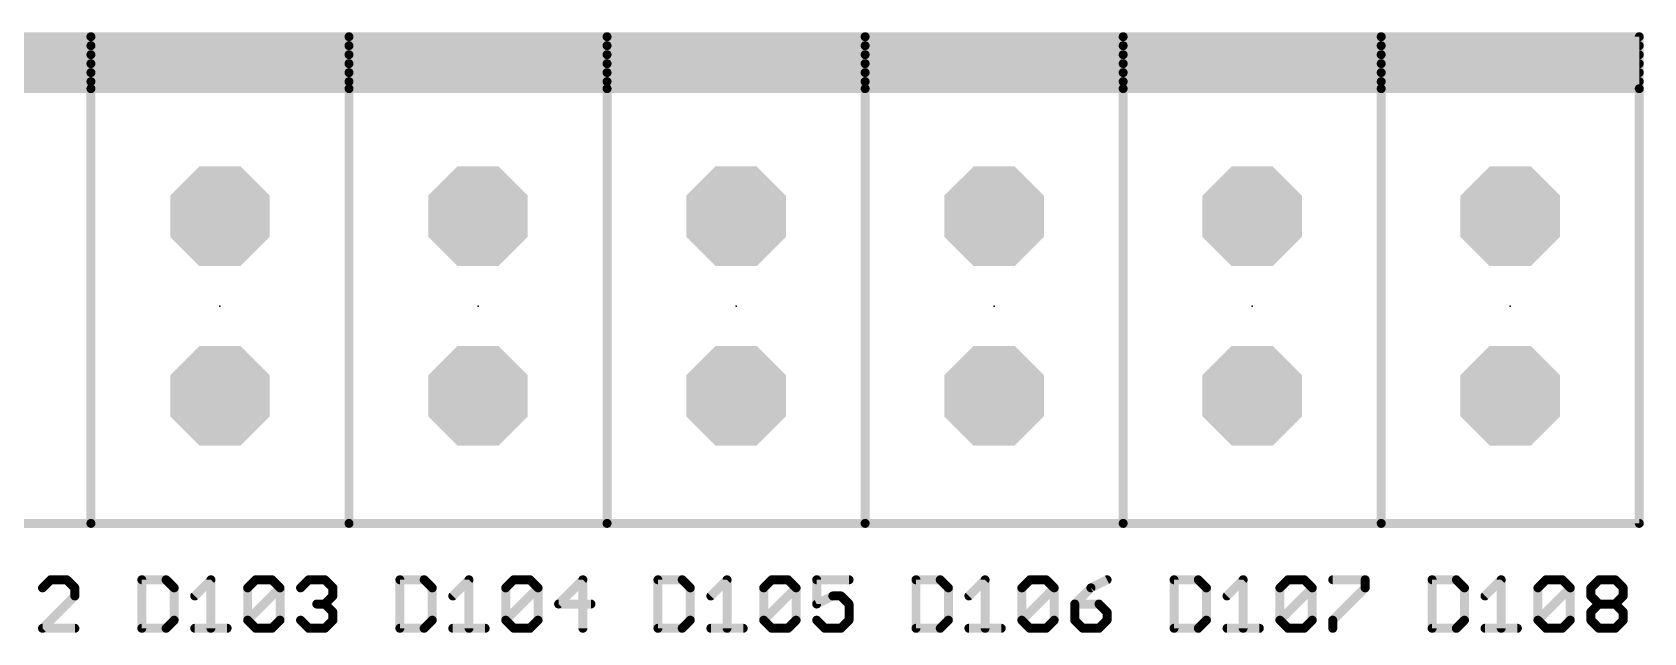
# Model space of a CAD drawing. Extents: x 0 to 426, y 0 to 160.
# Drawn here: x 251.54 to 274.34, y 64.38 to 72.87 of the extents above; entities that cross this region are included whole.
import ezdxf

# ---------------------------------------------------------------- set-up
doc = ezdxf.new("R2010")
doc.units = 0
doc.header["$MEASUREMENT"] = 0
doc.layers.get('0').update_dxf_attribs({"linetype": 'CONTINUOUS'})
for name, color, linetype in [('17', 82, 'CONTINUOUS'), ('21', 253, 'CONTINUOUS'), ('23', 7, 'CONTINUOUS'), ('25', 253, 'CONTINUOUS')]:
    doc.layers.add(name, color=color, linetype=linetype)

# ---------------------------------------------------------------- blocks, each defined once
blk = doc.blocks.new('OCTAGONP')
at = {"const_width": 0.5}
blk.add_lwpolyline([(-0.25, -0.1036), (-0.25, 0.1036), (-0.1036, 0.25), (0.1036, 0.25), (0.25, 0.1036), (0.25, -0.1036), (0.1036, -0.25), (-0.1036, -0.25), (-0.25, -0.1036), (-0.25, 0.1036)], dxfattribs=at)

msp = doc.modelspace()

# ---------------------------------------------------------------- linework, layer by layer
at = {"layer": '21', "const_width": 0.127}
for points in [[(252.375, 72.81), (248.725, 72.81)], [(252.375, 72.81), (248.725, 72.81)], [(252.375, 72.683), (248.725, 72.683)], [(252.375, 72.075), (252.375, 72.81)], [(256.025, 72.81), (252.375, 72.81)], [(252.375, 72.81), (252.375, 72.075)], [(256.025, 72.81), (252.375, 72.81)], [(256.025, 72.683), (252.375, 72.683)], [(256.025, 72.075), (256.025, 72.81)], [(259.675, 72.81), (256.025, 72.81)], [(256.025, 72.81), (256.025, 72.075)], [(259.675, 72.81), (256.025, 72.81)], [(259.675, 72.683), (256.025, 72.683)], [(259.675, 72.075), (259.675, 72.81)], [(263.325, 72.81), (259.675, 72.81)], [(259.675, 72.81), (259.675, 72.075)], [(263.325, 72.81), (259.675, 72.81)], [(263.325, 72.683), (259.675, 72.683)], [(263.325, 72.075), (263.325, 72.81)], [(266.975, 72.81), (263.325, 72.81)], [(263.325, 72.81), (263.325, 72.075)], [(266.975, 72.81), (263.325, 72.81)], [(266.975, 72.683), (263.325, 72.683)], [(266.975, 72.075), (266.975, 72.81)], [(270.625, 72.81), (266.975, 72.81)], [(266.975, 72.81), (266.975, 72.075)], [(270.625, 72.81), (266.975, 72.81)], [(270.625, 72.683), (266.975, 72.683)], [(270.625, 72.075), (270.625, 72.81)], [(274.275, 72.81), (270.625, 72.81)], [(270.625, 72.81), (270.625, 72.075)], [(274.275, 72.81), (270.625, 72.81)], [(274.275, 72.683), (270.625, 72.683)], [(274.275, 72.075), (274.275, 72.81)], [(252.375, 72.556), (248.725, 72.556)], [(252.375, 72.429), (248.725, 72.429)], [(256.025, 72.556), (252.375, 72.556)], [(256.025, 72.429), (252.375, 72.429)], [(259.675, 72.556), (256.025, 72.556)], [(259.675, 72.429), (256.025, 72.429)], [(263.325, 72.556), (259.675, 72.556)], [(263.325, 72.429), (259.675, 72.429)], [(266.975, 72.556), (263.325, 72.556)], [(266.975, 72.429), (263.325, 72.429)], [(270.625, 72.556), (266.975, 72.556)], [(270.625, 72.429), (266.975, 72.429)], [(274.275, 72.556), (270.625, 72.556)], [(274.275, 72.429), (270.625, 72.429)], [(252.375, 72.302), (248.725, 72.302)], [(256.025, 72.302), (252.375, 72.302)], [(259.675, 72.302), (256.025, 72.302)], [(263.325, 72.302), (259.675, 72.302)], [(266.975, 72.302), (263.325, 72.302)], [(270.625, 72.302), (266.975, 72.302)], [(274.275, 72.302), (270.625, 72.302)], [(252.375, 72.175), (248.725, 72.175)], [(248.725, 72.075), (252.375, 72.075)], [(248.725, 72.075), (252.375, 72.075)], [(256.025, 72.175), (252.375, 72.175)], [(252.375, 72.075), (252.375, 65.925)], [(252.375, 72.075), (256.025, 72.075)], [(252.375, 65.925), (252.375, 72.075)], [(252.375, 72.075), (256.025, 72.075)], [(259.675, 72.175), (256.025, 72.175)], [(256.025, 72.075), (256.025, 65.925)], [(256.025, 72.075), (259.675, 72.075)], [(256.025, 65.925), (256.025, 72.075)], [(256.025, 72.075), (259.675, 72.075)], [(263.325, 72.175), (259.675, 72.175)], [(259.675, 72.075), (259.675, 65.925)], [(259.675, 72.075), (263.325, 72.075)], [(259.675, 65.925), (259.675, 72.075)], [(259.675, 72.075), (263.325, 72.075)], [(266.975, 72.175), (263.325, 72.175)], [(263.325, 72.075), (263.325, 65.925)], [(263.325, 72.075), (266.975, 72.075)], [(263.325, 65.925), (263.325, 72.075)], [(263.325, 72.075), (266.975, 72.075)], [(270.625, 72.175), (266.975, 72.175)], [(266.975, 72.075), (266.975, 65.925)], [(266.975, 72.075), (270.625, 72.075)], [(266.975, 65.925), (266.975, 72.075)], [(266.975, 72.075), (270.625, 72.075)], [(274.275, 72.175), (270.625, 72.175)], [(270.625, 72.075), (270.625, 65.925)], [(270.625, 72.075), (274.275, 72.075)], [(270.625, 65.925), (270.625, 72.075)], [(270.625, 72.075), (274.275, 72.075)], [(274.275, 72.075), (274.275, 65.925)], [(252.375, 65.925), (248.725, 65.925)], [(256.025, 65.925), (252.375, 65.925)], [(259.675, 65.925), (256.025, 65.925)], [(263.325, 65.925), (259.675, 65.925)], [(266.975, 65.925), (263.325, 65.925)], [(270.625, 65.925), (266.975, 65.925)], [(274.275, 65.925), (270.625, 65.925)]]:
    msp.add_lwpolyline(points, dxfattribs=at)
at = {"layer": '21', "const_width": 0.0635}
for points in [[(252.375, 72.8418, 1), (252.375, 72.7782)], [(252.375, 72.8418, 1), (252.375, 72.7782)], [(252.375, 72.7148, 1), (252.375, 72.6513)], [(252.4067, 72.81, 1), (252.3433, 72.81)], [(252.4067, 72.81, 1), (252.3433, 72.81)], [(252.375, 72.7782, 1), (252.375, 72.8418)], [(252.375, 72.7782, 1), (252.375, 72.8418)], [(252.375, 72.6513, 1), (252.375, 72.7148)], [(256.025, 72.8418, 1), (256.025, 72.7782)], [(256.025, 72.8418, 1), (256.025, 72.7782)], [(256.025, 72.7148, 1), (256.025, 72.6513)], [(256.0568, 72.81, 1), (255.9933, 72.81)], [(256.0568, 72.81, 1), (255.9933, 72.81)], [(256.025, 72.7782, 1), (256.025, 72.8418)], [(256.025, 72.7782, 1), (256.025, 72.8418)], [(256.025, 72.6513, 1), (256.025, 72.7148)], [(259.675, 72.8418, 1), (259.675, 72.7782)], [(259.675, 72.8418, 1), (259.675, 72.7782)], [(259.675, 72.7148, 1), (259.675, 72.6513)], [(259.7067, 72.81, 1), (259.6433, 72.81)], [(259.7067, 72.81, 1), (259.6433, 72.81)], [(259.675, 72.7782, 1), (259.675, 72.8418)], [(259.675, 72.7782, 1), (259.675, 72.8418)], [(259.675, 72.6513, 1), (259.675, 72.7148)], [(263.325, 72.8418, 1), (263.325, 72.7782)], [(263.325, 72.8418, 1), (263.325, 72.7782)], [(263.325, 72.7148, 1), (263.325, 72.6513)], [(263.3567, 72.81, 1), (263.2933, 72.81)], [(263.3567, 72.81, 1), (263.2933, 72.81)], [(263.325, 72.7782, 1), (263.325, 72.8418)], [(263.325, 72.7782, 1), (263.325, 72.8418)], [(263.325, 72.6513, 1), (263.325, 72.7148)], [(266.975, 72.8418, 1), (266.975, 72.7782)], [(266.975, 72.8418, 1), (266.975, 72.7782)], [(266.975, 72.7148, 1), (266.975, 72.6513)], [(267.0068, 72.81, 1), (266.9433, 72.81)], [(267.0068, 72.81, 1), (266.9433, 72.81)], [(266.975, 72.7782, 1), (266.975, 72.8418)], [(266.975, 72.7782, 1), (266.975, 72.8418)], [(266.975, 72.6513, 1), (266.975, 72.7148)], [(270.625, 72.8418, 1), (270.625, 72.7782)], [(270.625, 72.8418, 1), (270.625, 72.7782)], [(270.625, 72.7148, 1), (270.625, 72.6513)], [(270.6567, 72.81, 1), (270.5933, 72.81)], [(270.6567, 72.81, 1), (270.5933, 72.81)], [(270.625, 72.7782, 1), (270.625, 72.8418)], [(270.625, 72.7782, 1), (270.625, 72.8418)], [(270.625, 72.6513, 1), (270.625, 72.7148)], [(274.3068, 72.81, 1), (274.2433, 72.81)], [(274.275, 72.7782, 1), (274.275, 72.8418)], [(274.275, 72.7782, 1), (274.275, 72.8418)], [(274.275, 72.6513, 1), (274.275, 72.7148)], [(252.375, 72.4608, 1), (252.375, 72.3972)], [(252.375, 72.5877, 1), (252.375, 72.5242)], [(252.375, 72.5242, 1), (252.375, 72.5877)], [(252.375, 72.3972, 1), (252.375, 72.4608)], [(256.025, 72.4608, 1), (256.025, 72.3972)], [(256.025, 72.5877, 1), (256.025, 72.5242)], [(256.025, 72.5242, 1), (256.025, 72.5877)], [(256.025, 72.3972, 1), (256.025, 72.4608)], [(259.675, 72.4608, 1), (259.675, 72.3972)], [(259.675, 72.5877, 1), (259.675, 72.5242)], [(259.675, 72.5242, 1), (259.675, 72.5877)], [(259.675, 72.3972, 1), (259.675, 72.4608)], [(263.325, 72.4608, 1), (263.325, 72.3972)], [(263.325, 72.5877, 1), (263.325, 72.5242)], [(263.325, 72.5242, 1), (263.325, 72.5877)], [(263.325, 72.3972, 1), (263.325, 72.4608)], [(266.975, 72.5877, 1), (266.975, 72.5242)], [(266.975, 72.4608, 1), (266.975, 72.3972)], [(266.975, 72.5242, 1), (266.975, 72.5877)], [(266.975, 72.3972, 1), (266.975, 72.4608)], [(270.625, 72.5877, 1), (270.625, 72.5242)], [(270.625, 72.4608, 1), (270.625, 72.3972)], [(270.625, 72.5242, 1), (270.625, 72.5877)], [(270.625, 72.3972, 1), (270.625, 72.4608)], [(274.275, 72.5242, 1), (274.275, 72.5877)], [(274.275, 72.3972, 1), (274.275, 72.4608)], [(252.375, 72.3338, 1), (252.375, 72.2703)], [(252.375, 72.2703, 1), (252.375, 72.3338)], [(256.025, 72.3338, 1), (256.025, 72.2703)], [(256.025, 72.2703, 1), (256.025, 72.3338)], [(259.675, 72.3338, 1), (259.675, 72.2703)], [(259.675, 72.2703, 1), (259.675, 72.3338)], [(263.325, 72.3338, 1), (263.325, 72.2703)], [(263.325, 72.2703, 1), (263.325, 72.3338)], [(266.975, 72.3338, 1), (266.975, 72.2703)], [(266.975, 72.2703, 1), (266.975, 72.3338)], [(270.625, 72.3338, 1), (270.625, 72.2703)], [(270.625, 72.2703, 1), (270.625, 72.3338)], [(274.275, 72.2703, 1), (274.275, 72.3338)], [(252.375, 72.2067, 1), (252.375, 72.1432)], [(252.375, 72.1068, 1), (252.375, 72.0433)], [(252.375, 72.1068, 1), (252.375, 72.0433)], [(252.4067, 72.075, 1), (252.3433, 72.075)], [(252.4067, 72.075, 1), (252.3433, 72.075)], [(252.3433, 72.075, 1), (252.4067, 72.075)], [(252.3433, 72.075, 1), (252.4067, 72.075)], [(252.375, 72.1432, 1), (252.375, 72.2067)], [(252.375, 72.0433, 1), (252.375, 72.1068)], [(252.375, 72.0433, 1), (252.375, 72.1068)], [(256.025, 72.2067, 1), (256.025, 72.1432)], [(256.025, 72.1068, 1), (256.025, 72.0433)], [(256.025, 72.1068, 1), (256.025, 72.0433)], [(256.0568, 72.075, 1), (255.9933, 72.075)], [(256.0568, 72.075, 1), (255.9933, 72.075)], [(255.9933, 72.075, 1), (256.0568, 72.075)], [(255.9933, 72.075, 1), (256.0568, 72.075)], [(256.025, 72.1432, 1), (256.025, 72.2067)], [(256.025, 72.0433, 1), (256.025, 72.1068)], [(256.025, 72.0433, 1), (256.025, 72.1068)], [(259.675, 72.2067, 1), (259.675, 72.1432)], [(259.675, 72.1068, 1), (259.675, 72.0433)], [(259.675, 72.1068, 1), (259.675, 72.0433)], [(259.7067, 72.075, 1), (259.6433, 72.075)], [(259.7067, 72.075, 1), (259.6433, 72.075)], [(259.6433, 72.075, 1), (259.7067, 72.075)], [(259.6433, 72.075, 1), (259.7067, 72.075)], [(259.675, 72.1432, 1), (259.675, 72.2067)], [(259.675, 72.0433, 1), (259.675, 72.1068)], [(259.675, 72.0433, 1), (259.675, 72.1068)], [(263.325, 72.2067, 1), (263.325, 72.1432)], [(263.325, 72.1068, 1), (263.325, 72.0433)], [(263.325, 72.1068, 1), (263.325, 72.0433)], [(263.3567, 72.075, 1), (263.2933, 72.075)], [(263.3567, 72.075, 1), (263.2933, 72.075)], [(263.2933, 72.075, 1), (263.3567, 72.075)], [(263.2933, 72.075, 1), (263.3567, 72.075)], [(263.325, 72.1432, 1), (263.325, 72.2067)], [(263.325, 72.0433, 1), (263.325, 72.1068)], [(263.325, 72.0433, 1), (263.325, 72.1068)], [(266.975, 72.2067, 1), (266.975, 72.1432)], [(266.975, 72.1068, 1), (266.975, 72.0433)], [(266.975, 72.1068, 1), (266.975, 72.0433)], [(267.0068, 72.075, 1), (266.9433, 72.075)], [(267.0068, 72.075, 1), (266.9433, 72.075)], [(266.9433, 72.075, 1), (267.0068, 72.075)], [(266.9433, 72.075, 1), (267.0068, 72.075)], [(266.975, 72.1432, 1), (266.975, 72.2067)], [(266.975, 72.0433, 1), (266.975, 72.1068)], [(266.975, 72.0433, 1), (266.975, 72.1068)], [(270.625, 72.2067, 1), (270.625, 72.1432)], [(270.625, 72.1068, 1), (270.625, 72.0433)], [(270.625, 72.1068, 1), (270.625, 72.0433)], [(270.6567, 72.075, 1), (270.5933, 72.075)], [(270.6567, 72.075, 1), (270.5933, 72.075)], [(270.5933, 72.075, 1), (270.6567, 72.075)], [(270.5933, 72.075, 1), (270.6567, 72.075)], [(270.625, 72.1432, 1), (270.625, 72.2067)], [(270.625, 72.0433, 1), (270.625, 72.1068)], [(270.625, 72.0433, 1), (270.625, 72.1068)], [(274.3068, 72.075, 1), (274.2433, 72.075)], [(274.2433, 72.075, 1), (274.3068, 72.075)], [(274.275, 72.1432, 1), (274.275, 72.2067)], [(274.275, 72.0433, 1), (274.275, 72.1068)], [(274.275, 72.0433, 1), (274.275, 72.1068)], [(252.375, 65.9567, 1), (252.375, 65.8932)], [(252.3433, 65.925, 1), (252.4067, 65.925)], [(252.3433, 65.925, 1), (252.4067, 65.925)], [(252.375, 65.8932, 1), (252.375, 65.9567)], [(256.025, 65.9567, 1), (256.025, 65.8932)], [(255.9933, 65.925, 1), (256.0568, 65.925)], [(255.9933, 65.925, 1), (256.0568, 65.925)], [(256.025, 65.8932, 1), (256.025, 65.9567)], [(259.675, 65.9567, 1), (259.675, 65.8932)], [(259.6433, 65.925, 1), (259.7067, 65.925)], [(259.6433, 65.925, 1), (259.7067, 65.925)], [(259.675, 65.8932, 1), (259.675, 65.9567)], [(263.325, 65.9567, 1), (263.325, 65.8932)], [(263.2933, 65.925, 1), (263.3567, 65.925)], [(263.2933, 65.925, 1), (263.3567, 65.925)], [(263.325, 65.8932, 1), (263.325, 65.9567)], [(266.975, 65.9567, 1), (266.975, 65.8932)], [(266.9433, 65.925, 1), (267.0068, 65.925)], [(266.9433, 65.925, 1), (267.0068, 65.925)], [(266.975, 65.8932, 1), (266.975, 65.9567)], [(270.625, 65.9567, 1), (270.625, 65.8932)], [(270.5933, 65.925, 1), (270.6567, 65.925)], [(270.5933, 65.925, 1), (270.6567, 65.925)], [(270.625, 65.8932, 1), (270.625, 65.9567)], [(274.2433, 65.925, 1), (274.3068, 65.925)], [(274.275, 65.8932, 1), (274.275, 65.9567)]]:
    msp.add_lwpolyline(points, format="xyb", dxfattribs=at)
at = {"layer": '23'}
for p in [(254.2, 69), (257.85, 69), (261.5, 69), (265.15, 69), (268.8, 69), (272.45, 69)]:
    msp.add_point(p, dxfattribs=at)
at = {"layer": '25', "const_width": 0.127}
for points in [[(251.8045, 65.1271), (251.6901, 65.0127)], [(252.0333, 65.1271), (251.8045, 65.1271)], [(252.1477, 65.0127), (252.0333, 65.1271)], [(253.0948, 65.1271), (253.0948, 64.4407)], [(253.438, 65.1271), (253.0948, 65.1271)], [(253.5524, 65.0127), (253.438, 65.1271)], [(253.8433, 64.8983), (254.072, 65.1271)], [(254.072, 65.1271), (254.072, 64.4407)], [(254.5917, 65.0127), (254.7061, 65.1271)], [(254.7061, 65.1271), (254.9349, 65.1271)], [(254.9349, 65.1271), (255.0493, 65.0127)], [(255.3401, 65.0127), (255.4545, 65.1271)], [(255.4545, 65.1271), (255.6833, 65.1271)], [(255.6833, 65.1271), (255.7977, 65.0127)], [(256.7448, 65.1271), (256.7448, 64.4407)], [(257.088, 65.1271), (256.7448, 65.1271)], [(257.2024, 65.0127), (257.088, 65.1271)], [(257.4933, 64.8983), (257.722, 65.1271)], [(257.722, 65.1271), (257.722, 64.4407)], [(258.2417, 65.0127), (258.3561, 65.1271)], [(258.3561, 65.1271), (258.5849, 65.1271)], [(258.5849, 65.1271), (258.6993, 65.0127)], [(259.3333, 65.1271), (258.9901, 64.7839)], [(259.3333, 64.4407), (259.3333, 65.1271)], [(260.3948, 65.1271), (260.3948, 64.4407)], [(260.738, 65.1271), (260.3948, 65.1271)], [(260.8524, 65.0127), (260.738, 65.1271)], [(261.1433, 64.8983), (261.372, 65.1271)], [(261.372, 65.1271), (261.372, 64.4407)], [(261.8917, 65.0127), (262.0061, 65.1271)], [(262.0061, 65.1271), (262.2349, 65.1271)], [(262.2349, 65.1271), (262.3493, 65.0127)], [(263.0977, 65.1271), (262.6401, 65.1271)], [(262.6401, 65.1271), (262.6401, 64.7839)], [(264.0448, 65.1271), (264.0448, 64.4407)], [(264.388, 65.1271), (264.0448, 65.1271)], [(264.5024, 65.0127), (264.388, 65.1271)], [(264.7933, 64.8983), (265.022, 65.1271)], [(265.022, 65.1271), (265.022, 64.4407)], [(265.5417, 65.0127), (265.6561, 65.1271)], [(265.6561, 65.1271), (265.8849, 65.1271)], [(265.8849, 65.1271), (265.9993, 65.0127)], [(266.7477, 65.1271), (266.5189, 65.0127)], [(267.6948, 65.1271), (267.6948, 64.4407)], [(268.038, 65.1271), (267.6948, 65.1271)], [(268.1524, 65.0127), (268.038, 65.1271)], [(268.4433, 64.8983), (268.672, 65.1271)], [(268.672, 65.1271), (268.672, 64.4407)], [(269.1917, 65.0127), (269.3061, 65.1271)], [(269.3061, 65.1271), (269.5349, 65.1271)], [(269.5349, 65.1271), (269.6493, 65.0127)], [(269.9401, 65.1271), (270.3977, 65.1271)], [(270.3977, 65.1271), (270.3977, 65.0127)], [(271.3448, 65.1271), (271.3448, 64.4407)], [(271.688, 65.1271), (271.3448, 65.1271)], [(271.8024, 65.0127), (271.688, 65.1271)], [(272.0933, 64.8983), (272.322, 65.1271)], [(272.322, 65.1271), (272.322, 64.4407)], [(272.8417, 65.0127), (272.9561, 65.1271)], [(272.9561, 65.1271), (273.1849, 65.1271)], [(273.1849, 65.1271), (273.2993, 65.0127)], [(273.5901, 65.0127), (273.7045, 65.1271)], [(273.7045, 65.1271), (273.9333, 65.1271)], [(273.9333, 65.1271), (274.0477, 65.0127)], [(252.1477, 64.8983), (252.1477, 65.0127)], [(253.5524, 64.5551), (253.5524, 65.0127)], [(254.5917, 64.5551), (254.5917, 65.0127)], [(254.5917, 64.5551), (255.0493, 65.0127)], [(255.0493, 65.0127), (255.0493, 64.5551)], [(255.7977, 65.0127), (255.7977, 64.8983)], [(257.2024, 64.5551), (257.2024, 65.0127)], [(258.2417, 64.5551), (258.2417, 65.0127)], [(258.2417, 64.5551), (258.6993, 65.0127)], [(258.6993, 65.0127), (258.6993, 64.5551)], [(260.8524, 64.5551), (260.8524, 65.0127)], [(261.8917, 64.5551), (261.8917, 65.0127)], [(261.8917, 64.5551), (262.3493, 65.0127)], [(262.3493, 65.0127), (262.3493, 64.5551)], [(264.5024, 64.5551), (264.5024, 65.0127)], [(265.5417, 64.5551), (265.5417, 65.0127)], [(265.5417, 64.5551), (265.9993, 65.0127)], [(265.9993, 65.0127), (265.9993, 64.5551)], [(266.5189, 65.0127), (266.2901, 64.7839)], [(268.1524, 64.5551), (268.1524, 65.0127)], [(269.1917, 64.5551), (269.1917, 65.0127)], [(269.1917, 64.5551), (269.6493, 65.0127)], [(269.6493, 65.0127), (269.6493, 64.5551)], [(270.3977, 65.0127), (269.9401, 64.5551)], [(271.8024, 64.5551), (271.8024, 65.0127)], [(272.8417, 64.5551), (272.8417, 65.0127)], [(272.8417, 64.5551), (273.2993, 65.0127)], [(273.2993, 65.0127), (273.2993, 64.5551)], [(273.5901, 64.8983), (273.5901, 65.0127)], [(274.0477, 65.0127), (274.0477, 64.8983)], [(251.6901, 64.4407), (252.1477, 64.8983)], [(255.6833, 64.7839), (255.5689, 64.7839)], [(255.7977, 64.8983), (255.6833, 64.7839)], [(255.6833, 64.7839), (255.7977, 64.6695)], [(258.9901, 64.7839), (259.4477, 64.7839)], [(262.6401, 64.7839), (262.8689, 64.8983)], [(262.8689, 64.8983), (262.9833, 64.8983)], [(262.9833, 64.8983), (263.0977, 64.7839)], [(263.0977, 64.7839), (263.0977, 64.5551)], [(266.2901, 64.7839), (266.2901, 64.5551)], [(266.6333, 64.7839), (266.2901, 64.7839)], [(266.7477, 64.6695), (266.6333, 64.7839)], [(273.7045, 64.7839), (273.5901, 64.8983)], [(273.5901, 64.6695), (273.7045, 64.7839)], [(273.7045, 64.7839), (273.9333, 64.7839)], [(274.0477, 64.8983), (273.9333, 64.7839)], [(273.9333, 64.7839), (274.0477, 64.6695)], [(253.438, 64.4407), (253.5524, 64.5551)], [(254.7061, 64.4407), (254.5917, 64.5551)], [(255.0493, 64.5551), (254.9349, 64.4407)], [(255.4545, 64.4407), (255.3401, 64.5551)], [(255.7977, 64.5551), (255.6833, 64.4407)], [(255.7977, 64.6695), (255.7977, 64.5551)], [(257.088, 64.4407), (257.2024, 64.5551)], [(258.3561, 64.4407), (258.2417, 64.5551)], [(258.6993, 64.5551), (258.5849, 64.4407)], [(260.738, 64.4407), (260.8524, 64.5551)], [(262.0061, 64.4407), (261.8917, 64.5551)], [(262.3493, 64.5551), (262.2349, 64.4407)], [(262.7545, 64.4407), (262.6401, 64.5551)], [(263.0977, 64.5551), (262.9833, 64.4407)], [(264.388, 64.4407), (264.5024, 64.5551)], [(265.6561, 64.4407), (265.5417, 64.5551)], [(265.9993, 64.5551), (265.8849, 64.4407)], [(266.2901, 64.5551), (266.4045, 64.4407)], [(266.6333, 64.4407), (266.7477, 64.5551)], [(266.7477, 64.5551), (266.7477, 64.6695)], [(268.038, 64.4407), (268.1524, 64.5551)], [(269.3061, 64.4407), (269.1917, 64.5551)], [(269.6493, 64.5551), (269.5349, 64.4407)], [(269.9401, 64.5551), (269.9401, 64.4407)], [(271.688, 64.4407), (271.8024, 64.5551)], [(272.9561, 64.4407), (272.8417, 64.5551)], [(273.2993, 64.5551), (273.1849, 64.4407)], [(273.5901, 64.5551), (273.5901, 64.6695)], [(273.7045, 64.4407), (273.5901, 64.5551)], [(274.0477, 64.5551), (273.9333, 64.4407)], [(274.0477, 64.6695), (274.0477, 64.5551)], [(252.1477, 64.4407), (251.6901, 64.4407)], [(253.0948, 64.4407), (253.438, 64.4407)], [(253.8433, 64.4407), (254.3008, 64.4407)], [(254.9349, 64.4407), (254.7061, 64.4407)], [(255.6833, 64.4407), (255.4545, 64.4407)], [(256.7448, 64.4407), (257.088, 64.4407)], [(257.4933, 64.4407), (257.9508, 64.4407)], [(258.5849, 64.4407), (258.3561, 64.4407)], [(260.3948, 64.4407), (260.738, 64.4407)], [(261.1433, 64.4407), (261.6008, 64.4407)], [(262.2349, 64.4407), (262.0061, 64.4407)], [(262.9833, 64.4407), (262.7545, 64.4407)], [(264.0448, 64.4407), (264.388, 64.4407)], [(264.7933, 64.4407), (265.2508, 64.4407)], [(265.8849, 64.4407), (265.6561, 64.4407)], [(266.4045, 64.4407), (266.6333, 64.4407)], [(267.6948, 64.4407), (268.038, 64.4407)], [(268.4433, 64.4407), (268.9008, 64.4407)], [(269.5349, 64.4407), (269.3061, 64.4407)], [(271.3448, 64.4407), (271.688, 64.4407)], [(272.0933, 64.4407), (272.5508, 64.4407)], [(273.1849, 64.4407), (272.9561, 64.4407)], [(273.9333, 64.4407), (273.7045, 64.4407)]]:
    msp.add_lwpolyline(points, dxfattribs=at)
at = {"layer": '25', "const_width": 0.0635}
for points in [[(251.8045, 65.1588, 1), (251.8045, 65.0953)], [(251.8269, 65.1046, 1), (251.782, 65.1495)], [(252.0557, 65.1495, 1), (252.0108, 65.1046)], [(252.0333, 65.0953, 1), (252.0333, 65.1588)], [(253.0948, 65.1588, 1), (253.0948, 65.0953)], [(253.1266, 65.1271, 1), (253.0631, 65.1271)], [(253.4605, 65.1495, 1), (253.4156, 65.1046)], [(253.438, 65.0953, 1), (253.438, 65.1588)], [(254.1038, 65.1271, 1), (254.0403, 65.1271)], [(254.0945, 65.1046, 1), (254.0496, 65.1495)], [(254.7061, 65.1588, 1), (254.7061, 65.0953)], [(254.7285, 65.1046, 1), (254.6836, 65.1495)], [(254.9573, 65.1495, 1), (254.9124, 65.1046)], [(254.9349, 65.0953, 1), (254.9349, 65.1588)], [(255.4545, 65.1588, 1), (255.4545, 65.0953)], [(255.4769, 65.1046, 1), (255.432, 65.1495)], [(255.7057, 65.1495, 1), (255.6608, 65.1046)], [(255.6833, 65.0953, 1), (255.6833, 65.1588)], [(256.7448, 65.1588, 1), (256.7448, 65.0953)], [(256.7766, 65.1271, 1), (256.7131, 65.1271)], [(257.1105, 65.1495, 1), (257.0656, 65.1046)], [(257.088, 65.0953, 1), (257.088, 65.1588)], [(257.7538, 65.1271, 1), (257.6903, 65.1271)], [(257.7445, 65.1046, 1), (257.6996, 65.1495)], [(258.3561, 65.1588, 1), (258.3561, 65.0953)], [(258.3785, 65.1046, 1), (258.3336, 65.1495)], [(258.6073, 65.1495, 1), (258.5624, 65.1046)], [(258.5849, 65.0953, 1), (258.5849, 65.1588)], [(259.365, 65.1271, 1), (259.3015, 65.1271)], [(259.3557, 65.1046, 1), (259.3108, 65.1495)], [(260.3948, 65.1588, 1), (260.3948, 65.0953)], [(260.4266, 65.1271, 1), (260.3631, 65.1271)], [(260.7605, 65.1495, 1), (260.7156, 65.1046)], [(260.738, 65.0953, 1), (260.738, 65.1588)], [(261.4038, 65.1271, 1), (261.3403, 65.1271)], [(261.3945, 65.1046, 1), (261.3496, 65.1495)], [(262.0061, 65.1588, 1), (262.0061, 65.0953)], [(262.0285, 65.1046, 1), (261.9836, 65.1495)], [(262.2573, 65.1495, 1), (262.2124, 65.1046)], [(262.2349, 65.0953, 1), (262.2349, 65.1588)], [(262.6401, 65.1588, 1), (262.6401, 65.0953)], [(262.6718, 65.1271, 1), (262.6083, 65.1271)], [(263.0977, 65.0953, 1), (263.0977, 65.1588)], [(264.0448, 65.1588, 1), (264.0448, 65.0953)], [(264.0766, 65.1271, 1), (264.0131, 65.1271)], [(264.4105, 65.1495, 1), (264.3656, 65.1046)], [(264.388, 65.0953, 1), (264.388, 65.1588)], [(265.0538, 65.1271, 1), (264.9903, 65.1271)], [(265.0445, 65.1046, 1), (264.9996, 65.1495)], [(265.6561, 65.1588, 1), (265.6561, 65.0953)], [(265.6785, 65.1046, 1), (265.6336, 65.1495)], [(265.9073, 65.1495, 1), (265.8624, 65.1046)], [(265.8849, 65.0953, 1), (265.8849, 65.1588)], [(266.7619, 65.0987, 1), (266.7335, 65.1555)], [(267.6948, 65.1588, 1), (267.6948, 65.0953)], [(267.7266, 65.1271, 1), (267.6631, 65.1271)], [(268.0605, 65.1495, 1), (268.0156, 65.1046)], [(268.038, 65.0953, 1), (268.038, 65.1588)], [(268.7038, 65.1271, 1), (268.6403, 65.1271)], [(268.6945, 65.1046, 1), (268.6496, 65.1495)], [(269.3061, 65.1588, 1), (269.3061, 65.0953)], [(269.3285, 65.1046, 1), (269.2836, 65.1495)], [(269.5573, 65.1495, 1), (269.5124, 65.1046)], [(269.5349, 65.0953, 1), (269.5349, 65.1588)], [(269.9401, 65.1588, 1), (269.9401, 65.0953)], [(270.4294, 65.1271, 1), (270.3659, 65.1271)], [(270.3977, 65.0953, 1), (270.3977, 65.1588)], [(271.3448, 65.1588, 1), (271.3448, 65.0953)], [(271.3766, 65.1271, 1), (271.3131, 65.1271)], [(271.7105, 65.1495, 1), (271.6656, 65.1046)], [(271.688, 65.0953, 1), (271.688, 65.1588)], [(272.3538, 65.1271, 1), (272.2903, 65.1271)], [(272.3445, 65.1046, 1), (272.2996, 65.1495)], [(272.9561, 65.1588, 1), (272.9561, 65.0953)], [(272.9785, 65.1046, 1), (272.9336, 65.1495)], [(273.2073, 65.1495, 1), (273.1624, 65.1046)], [(273.1849, 65.0953, 1), (273.1849, 65.1588)], [(273.7045, 65.1588, 1), (273.7045, 65.0953)], [(273.7269, 65.1046, 1), (273.682, 65.1495)], [(273.9557, 65.1495, 1), (273.9108, 65.1046)], [(273.9333, 65.0953, 1), (273.9333, 65.1588)], [(251.6676, 65.0351, 1), (251.7125, 64.9902)], [(252.1794, 65.0127, 1), (252.1159, 65.0127)], [(252.1252, 64.9902, 1), (252.1701, 65.0351)], [(253.5842, 65.0127, 1), (253.5207, 65.0127)], [(253.53, 64.9902, 1), (253.5749, 65.0351)], [(254.6234, 65.0127, 1), (254.5599, 65.0127)], [(254.5692, 65.0351, 1), (254.6141, 64.9902)], [(255.081, 65.0127, 1), (255.0175, 65.0127)], [(255.0717, 64.9902, 1), (255.0268, 65.0351)], [(255.0268, 64.9902, 1), (255.0717, 65.0351)], [(255.3176, 65.0351, 1), (255.3625, 64.9902)], [(255.8294, 65.0127, 1), (255.7659, 65.0127)], [(255.7752, 64.9902, 1), (255.8201, 65.0351)], [(257.2342, 65.0127, 1), (257.1707, 65.0127)], [(257.18, 64.9902, 1), (257.2249, 65.0351)], [(258.2734, 65.0127, 1), (258.2099, 65.0127)], [(258.2192, 65.0351, 1), (258.2641, 64.9902)], [(258.731, 65.0127, 1), (258.6675, 65.0127)], [(258.7217, 64.9902, 1), (258.6768, 65.0351)], [(258.6768, 64.9902, 1), (258.7217, 65.0351)], [(260.8842, 65.0127, 1), (260.8207, 65.0127)], [(260.83, 64.9902, 1), (260.8749, 65.0351)], [(261.9234, 65.0127, 1), (261.8599, 65.0127)], [(261.8692, 65.0351, 1), (261.9141, 64.9902)], [(262.381, 65.0127, 1), (262.3175, 65.0127)], [(262.3717, 64.9902, 1), (262.3268, 65.0351)], [(262.3268, 64.9902, 1), (262.3717, 65.0351)], [(264.5342, 65.0127, 1), (264.4707, 65.0127)], [(264.48, 64.9902, 1), (264.5249, 65.0351)], [(265.5734, 65.0127, 1), (265.5099, 65.0127)], [(265.5192, 65.0351, 1), (265.5641, 64.9902)], [(266.031, 65.0127, 1), (265.9675, 65.0127)], [(266.0217, 64.9902, 1), (265.9768, 65.0351)], [(265.9768, 64.9902, 1), (266.0217, 65.0351)], [(266.5047, 65.0411, 1), (266.5331, 64.9843)], [(266.5413, 64.9902, 1), (266.4964, 65.0351)], [(268.1842, 65.0127, 1), (268.1207, 65.0127)], [(268.13, 64.9902, 1), (268.1749, 65.0351)], [(269.2234, 65.0127, 1), (269.1599, 65.0127)], [(269.1692, 65.0351, 1), (269.2141, 64.9902)], [(269.681, 65.0127, 1), (269.6175, 65.0127)], [(269.6717, 64.9902, 1), (269.6268, 65.0351)], [(269.6268, 64.9902, 1), (269.6717, 65.0351)], [(270.3659, 65.0127, 1), (270.4294, 65.0127)], [(270.4201, 64.9902, 1), (270.3752, 65.0351)], [(271.8342, 65.0127, 1), (271.7707, 65.0127)], [(271.78, 64.9902, 1), (271.8249, 65.0351)], [(272.8734, 65.0127, 1), (272.8099, 65.0127)], [(272.8192, 65.0351, 1), (272.8641, 64.9902)], [(273.331, 65.0127, 1), (273.2675, 65.0127)], [(273.3217, 64.9902, 1), (273.2768, 65.0351)], [(273.2768, 64.9902, 1), (273.3217, 65.0351)], [(273.6218, 65.0127, 1), (273.5583, 65.0127)], [(273.5676, 65.0351, 1), (273.6125, 64.9902)], [(274.0794, 65.0127, 1), (274.0159, 65.0127)], [(274.0252, 64.9902, 1), (274.0701, 65.0351)], [(252.1159, 64.8983, 1), (252.1794, 64.8983)], [(252.1701, 64.8758, 1), (252.1252, 64.9207)], [(253.8208, 64.9207, 1), (253.8657, 64.8758)], [(255.5689, 64.8156, 1), (255.5689, 64.7521)], [(255.7057, 64.8063, 1), (255.6608, 64.7614)], [(255.6608, 64.8063, 1), (255.7057, 64.7614)], [(255.6833, 64.7521, 1), (255.6833, 64.8156)], [(255.7659, 64.8983, 1), (255.8294, 64.8983)], [(255.8201, 64.8758, 1), (255.7752, 64.9207)], [(257.4708, 64.9207, 1), (257.5157, 64.8758)], [(258.9901, 64.8156, 1), (258.9901, 64.7521)], [(258.9676, 64.8063, 1), (259.0125, 64.7614)], [(259.4477, 64.7521, 1), (259.4477, 64.8156)], [(261.1208, 64.9207, 1), (261.1657, 64.8758)], [(262.6259, 64.8123, 1), (262.6543, 64.7555)], [(262.6083, 64.7839, 1), (262.6718, 64.7839)], [(262.8689, 64.93, 1), (262.8689, 64.8665)], [(262.8831, 64.8699, 1), (262.8547, 64.9267)], [(263.0057, 64.9207, 1), (262.9608, 64.8758)], [(262.9833, 64.8665, 1), (262.9833, 64.93)], [(263.1294, 64.7839, 1), (263.0659, 64.7839)], [(263.0752, 64.7614, 1), (263.1201, 64.8063)], [(264.7708, 64.9207, 1), (264.8157, 64.8758)], [(266.3218, 64.7839, 1), (266.2583, 64.7839)], [(266.2901, 64.8156, 1), (266.2901, 64.7521)], [(266.2676, 64.8063, 1), (266.3125, 64.7614)], [(266.6557, 64.8063, 1), (266.6108, 64.7614)], [(266.6333, 64.7521, 1), (266.6333, 64.8156)], [(268.4208, 64.9207, 1), (268.4657, 64.8758)], [(272.0708, 64.9207, 1), (272.1157, 64.8758)], [(273.6125, 64.9207, 1), (273.5676, 64.8758)], [(273.5583, 64.8983, 1), (273.6218, 64.8983)], [(273.7045, 64.8156, 1), (273.7045, 64.7521)], [(273.7269, 64.7614, 1), (273.682, 64.8063)], [(273.682, 64.7614, 1), (273.7269, 64.8063)], [(273.9557, 64.8063, 1), (273.9108, 64.7614)], [(273.9108, 64.8063, 1), (273.9557, 64.7614)], [(273.9333, 64.7521, 1), (273.9333, 64.8156)], [(274.0159, 64.8983, 1), (274.0794, 64.8983)], [(274.0701, 64.8758, 1), (274.0252, 64.9207)], [(253.5207, 64.5551, 1), (253.5842, 64.5551)], [(253.5749, 64.5326, 1), (253.53, 64.5775)], [(254.6141, 64.5775, 1), (254.5692, 64.5326)], [(254.5692, 64.5775, 1), (254.6141, 64.5326)], [(254.5599, 64.5551, 1), (254.6234, 64.5551)], [(255.0175, 64.5551, 1), (255.081, 64.5551)], [(255.0717, 64.5326, 1), (255.0268, 64.5775)], [(255.3625, 64.5775, 1), (255.3176, 64.5326)], [(255.8294, 64.6695, 1), (255.7659, 64.6695)], [(255.7659, 64.5551, 1), (255.8294, 64.5551)], [(255.7752, 64.647, 1), (255.8201, 64.6919)], [(255.8201, 64.5326, 1), (255.7752, 64.5775)], [(257.1707, 64.5551, 1), (257.2342, 64.5551)], [(257.2249, 64.5326, 1), (257.18, 64.5775)], [(258.2641, 64.5775, 1), (258.2192, 64.5326)], [(258.2192, 64.5775, 1), (258.2641, 64.5326)], [(258.2099, 64.5551, 1), (258.2734, 64.5551)], [(258.6675, 64.5551, 1), (258.731, 64.5551)], [(258.7217, 64.5326, 1), (258.6768, 64.5775)], [(260.8207, 64.5551, 1), (260.8842, 64.5551)], [(260.8749, 64.5326, 1), (260.83, 64.5775)], [(261.9141, 64.5775, 1), (261.8692, 64.5326)], [(261.8692, 64.5775, 1), (261.9141, 64.5326)], [(261.8599, 64.5551, 1), (261.9234, 64.5551)], [(262.3175, 64.5551, 1), (262.381, 64.5551)], [(262.3717, 64.5326, 1), (262.3268, 64.5775)], [(262.6625, 64.5775, 1), (262.6176, 64.5326)], [(263.0659, 64.5551, 1), (263.1294, 64.5551)], [(263.1201, 64.5326, 1), (263.0752, 64.5775)], [(264.4707, 64.5551, 1), (264.5342, 64.5551)], [(264.5249, 64.5326, 1), (264.48, 64.5775)], [(265.5641, 64.5775, 1), (265.5192, 64.5326)], [(265.5192, 64.5775, 1), (265.5641, 64.5326)], [(265.5099, 64.5551, 1), (265.5734, 64.5551)], [(265.9675, 64.5551, 1), (266.031, 64.5551)], [(266.0217, 64.5326, 1), (265.9768, 64.5775)], [(266.3125, 64.5775, 1), (266.2676, 64.5326)], [(266.2583, 64.5551, 1), (266.3218, 64.5551)], [(266.7794, 64.6695, 1), (266.7159, 64.6695)], [(266.7159, 64.5551, 1), (266.7794, 64.5551)], [(266.7252, 64.647, 1), (266.7701, 64.6919)], [(266.7701, 64.5326, 1), (266.7252, 64.5775)], [(268.1207, 64.5551, 1), (268.1842, 64.5551)], [(268.1749, 64.5326, 1), (268.13, 64.5775)], [(269.2141, 64.5775, 1), (269.1692, 64.5326)], [(269.1692, 64.5775, 1), (269.2141, 64.5326)], [(269.1599, 64.5551, 1), (269.2234, 64.5551)], [(269.6175, 64.5551, 1), (269.681, 64.5551)], [(269.6717, 64.5326, 1), (269.6268, 64.5775)], [(269.9718, 64.5551, 1), (269.9083, 64.5551)], [(269.9176, 64.5775, 1), (269.9625, 64.5326)], [(271.7707, 64.5551, 1), (271.8342, 64.5551)], [(271.8249, 64.5326, 1), (271.78, 64.5775)], [(272.8641, 64.5775, 1), (272.8192, 64.5326)], [(272.8192, 64.5775, 1), (272.8641, 64.5326)], [(272.8099, 64.5551, 1), (272.8734, 64.5551)], [(273.2675, 64.5551, 1), (273.331, 64.5551)], [(273.3217, 64.5326, 1), (273.2768, 64.5775)], [(273.6218, 64.6695, 1), (273.5583, 64.6695)], [(273.5676, 64.6919, 1), (273.6125, 64.647)], [(273.6125, 64.5775, 1), (273.5676, 64.5326)], [(273.5583, 64.5551, 1), (273.6218, 64.5551)], [(274.0794, 64.6695, 1), (274.0159, 64.6695)], [(274.0159, 64.5551, 1), (274.0794, 64.5551)], [(274.0252, 64.647, 1), (274.0701, 64.6919)], [(274.0701, 64.5326, 1), (274.0252, 64.5775)], [(251.6676, 64.4632, 1), (251.7125, 64.4182)], [(251.6901, 64.4725, 1), (251.6901, 64.409)], [(252.1477, 64.409, 1), (252.1477, 64.4725)], [(253.0948, 64.4725, 1), (253.0948, 64.409)], [(253.0631, 64.4407, 1), (253.1266, 64.4407)], [(253.4156, 64.4632, 1), (253.4605, 64.4182)], [(253.438, 64.409, 1), (253.438, 64.4725)], [(253.8433, 64.4725, 1), (253.8433, 64.409)], [(254.0403, 64.4407, 1), (254.1038, 64.4407)], [(254.3008, 64.409, 1), (254.3008, 64.4725)], [(254.7061, 64.4725, 1), (254.7061, 64.409)], [(254.6836, 64.4182, 1), (254.7285, 64.4632)], [(254.9124, 64.4632, 1), (254.9573, 64.4182)], [(254.9349, 64.409, 1), (254.9349, 64.4725)], [(255.4545, 64.4725, 1), (255.4545, 64.409)], [(255.432, 64.4182, 1), (255.4769, 64.4632)], [(255.6608, 64.4632, 1), (255.7057, 64.4182)], [(255.6833, 64.409, 1), (255.6833, 64.4725)], [(256.7448, 64.4725, 1), (256.7448, 64.409)], [(256.7131, 64.4407, 1), (256.7766, 64.4407)], [(257.0656, 64.4632, 1), (257.1105, 64.4182)], [(257.088, 64.409, 1), (257.088, 64.4725)], [(257.4933, 64.4725, 1), (257.4933, 64.409)], [(257.6903, 64.4407, 1), (257.7538, 64.4407)], [(257.9508, 64.409, 1), (257.9508, 64.4725)], [(258.3561, 64.4725, 1), (258.3561, 64.409)], [(258.3336, 64.4182, 1), (258.3785, 64.4632)], [(258.5624, 64.4632, 1), (258.6073, 64.4182)], [(258.5849, 64.409, 1), (258.5849, 64.4725)], [(259.3015, 64.4407, 1), (259.365, 64.4407)], [(260.3948, 64.4725, 1), (260.3948, 64.409)], [(260.3631, 64.4407, 1), (260.4266, 64.4407)], [(260.7156, 64.4632, 1), (260.7605, 64.4182)], [(260.738, 64.409, 1), (260.738, 64.4725)], [(261.1433, 64.4725, 1), (261.1433, 64.409)], [(261.3403, 64.4407, 1), (261.4038, 64.4407)], [(261.6008, 64.409, 1), (261.6008, 64.4725)], [(262.0061, 64.4725, 1), (262.0061, 64.409)], [(261.9836, 64.4182, 1), (262.0285, 64.4632)], [(262.2124, 64.4632, 1), (262.2573, 64.4182)], [(262.2349, 64.409, 1), (262.2349, 64.4725)], [(262.7545, 64.4725, 1), (262.7545, 64.409)], [(262.732, 64.4182, 1), (262.7769, 64.4632)], [(262.9608, 64.4632, 1), (263.0057, 64.4182)], [(262.9833, 64.409, 1), (262.9833, 64.4725)], [(264.0448, 64.4725, 1), (264.0448, 64.409)], [(264.0131, 64.4407, 1), (264.0766, 64.4407)], [(264.3656, 64.4632, 1), (264.4105, 64.4182)], [(264.388, 64.409, 1), (264.388, 64.4725)], [(264.7933, 64.4725, 1), (264.7933, 64.409)], [(264.9903, 64.4407, 1), (265.0538, 64.4407)], [(265.2508, 64.409, 1), (265.2508, 64.4725)], [(265.6561, 64.4725, 1), (265.6561, 64.409)], [(265.6336, 64.4182, 1), (265.6785, 64.4632)], [(265.8624, 64.4632, 1), (265.9073, 64.4182)], [(265.8849, 64.409, 1), (265.8849, 64.4725)], [(266.4045, 64.4725, 1), (266.4045, 64.409)], [(266.382, 64.4182, 1), (266.4269, 64.4632)], [(266.6108, 64.4632, 1), (266.6557, 64.4182)], [(266.6333, 64.409, 1), (266.6333, 64.4725)], [(267.6948, 64.4725, 1), (267.6948, 64.409)], [(267.6631, 64.4407, 1), (267.7266, 64.4407)], [(268.0156, 64.4632, 1), (268.0605, 64.4182)], [(268.038, 64.409, 1), (268.038, 64.4725)], [(268.4433, 64.4725, 1), (268.4433, 64.409)], [(268.6403, 64.4407, 1), (268.7038, 64.4407)], [(268.9008, 64.409, 1), (268.9008, 64.4725)], [(269.3061, 64.4725, 1), (269.3061, 64.409)], [(269.2836, 64.4182, 1), (269.3285, 64.4632)], [(269.5124, 64.4632, 1), (269.5573, 64.4182)], [(269.5349, 64.409, 1), (269.5349, 64.4725)], [(269.9083, 64.4407, 1), (269.9718, 64.4407)], [(271.3448, 64.4725, 1), (271.3448, 64.409)], [(271.3131, 64.4407, 1), (271.3766, 64.4407)], [(271.6656, 64.4632, 1), (271.7105, 64.4182)], [(271.688, 64.409, 1), (271.688, 64.4725)], [(272.0933, 64.4725, 1), (272.0933, 64.409)], [(272.2903, 64.4407, 1), (272.3538, 64.4407)], [(272.5508, 64.409, 1), (272.5508, 64.4725)], [(272.9561, 64.4725, 1), (272.9561, 64.409)], [(272.9336, 64.4182, 1), (272.9785, 64.4632)], [(273.1624, 64.4632, 1), (273.2073, 64.4182)], [(273.1849, 64.409, 1), (273.1849, 64.4725)], [(273.7045, 64.4725, 1), (273.7045, 64.409)], [(273.682, 64.4182, 1), (273.7269, 64.4632)], [(273.9108, 64.4632, 1), (273.9557, 64.4182)], [(273.9333, 64.409, 1), (273.9333, 64.4725)]]:
    msp.add_lwpolyline(points, format="xyb", dxfattribs=at)

# ---------------------------------------------------------------- block references
at = {"layer": '17', "xscale": 1.408, "yscale": 1.408}
for p in [(254.2, 70.27), (254.2, 70.27), (257.85, 70.27), (257.85, 70.27), (261.5, 70.27), (261.5, 70.27), (265.15, 70.27), (265.15, 70.27), (268.8, 70.27), (268.8, 70.27), (272.45, 70.27), (272.45, 70.27)]:
    msp.add_blockref('OCTAGONP', p, dxfattribs=at)
at = {"layer": '17', "xscale": 1.408, "yscale": 1.408, "rotation": 90}
for p in [(254.2, 67.73), (254.2, 67.73), (257.85, 67.73), (257.85, 67.73), (261.5, 67.73), (261.5, 67.73), (265.15, 67.73), (265.15, 67.73), (268.8, 67.73), (268.8, 67.73), (272.45, 67.73), (272.45, 67.73)]:
    msp.add_blockref('OCTAGONP', p, dxfattribs=at)

doc.saveas('drawing.dxf')
